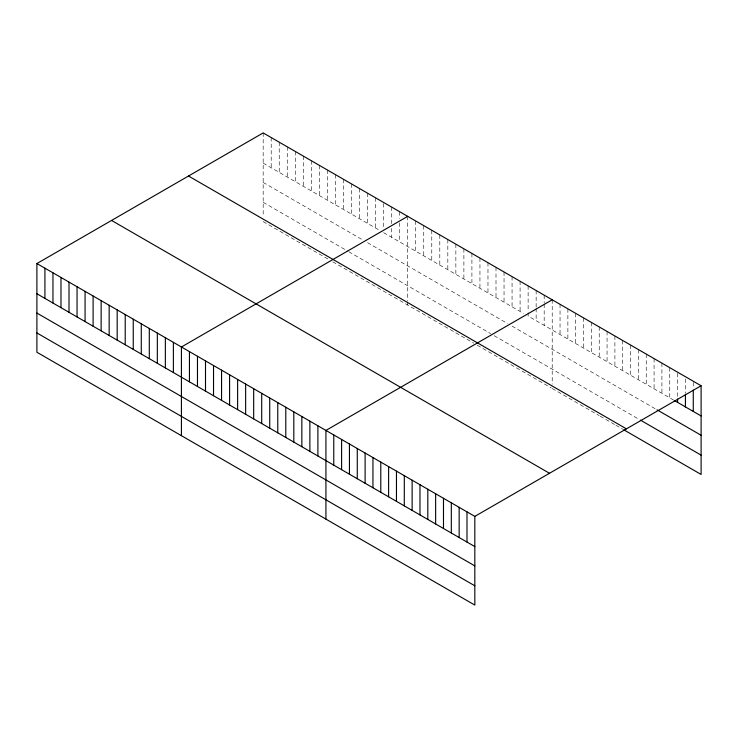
<?xml version="1.0" encoding="UTF-8"?>
<svg xmlns="http://www.w3.org/2000/svg" width="738" height="738" viewBox="0 0 738 738"><rect width="100%" height="100%" fill="white"/><g stroke="black" fill="none" stroke-linecap="round" stroke-linejoin="round"><path stroke-width="0.55" stroke-dasharray="3.69 2.77" d="M263.171 132.914L263.171 215.182M263.171 163.116L380.033 230.588M383.603 232.654L523.657 313.512M673.674 400.116L528.122 316.085L528.122 312.728M263.171 182.424L363.087 240.108M367.542 242.682L507.596 323.539M512.061 326.122L656.036 409.239M263.171 202.313L347.921 251.243M348.816 251.75L490.65 333.65M494.22 335.707L638.407 418.953M263.171 221.612L329.185 259.73M332.755 261.787L415.715 309.683M416.61 310.2L473.704 343.161M477.274 345.227L551.314 387.967M552.208 388.483L599.228 415.632M600.206 416.195L614.902 424.682M615.879 425.245L622.734 429.202M693.268 382.339L693.268 387.939M685.427 378.935L685.427 393.483M677.595 373.29L677.595 397.911M669.753 367.653L669.753 397.856M661.921 363.124L661.921 393.336M654.08 358.603L654.08 388.806M646.248 354.074L646.248 384.286M638.407 349.554L638.407 379.756M630.575 345.024L630.575 375.236M622.734 340.504L622.734 370.716M614.902 335.984L614.902 366.186M607.06 331.454L607.06 361.666M599.228 326.934L599.228 357.137M591.387 322.405L591.387 352.616M583.555 317.884L583.555 348.087M575.714 313.355L575.714 343.567M567.882 308.835L567.882 339.037M560.041 304.305L560.041 334.517M552.208 299.785L552.208 384.194M544.174 295.145L544.174 302.977M544.174 304.102L544.174 325.357M536.148 290.514L536.148 307.294M536.148 308.41L536.148 320.726M528.122 285.883L528.122 311.611M520.087 281.243L520.087 311.454M512.061 276.612L512.061 306.814M504.036 271.971L504.036 302.183M496.001 267.341L496.001 297.543M487.975 262.7L487.975 292.912M479.949 258.069L479.949 288.272M471.914 253.429L471.914 283.641M463.888 248.798L463.888 279.001M455.863 244.158L455.863 274.37M447.828 239.527L447.828 269.73M439.802 234.887L439.802 265.099M431.776 230.256L431.776 260.459M423.75 225.616L423.75 255.828M415.715 220.985L415.715 251.188M407.69 216.345L407.69 300.763M407.69 301.833L407.69 305.052M399.664 211.714L399.664 218.43M399.664 222.904L399.664 241.916M391.629 207.074L391.629 223.863M391.629 228.337L391.629 237.285M383.603 203.559L383.603 229.297M375.577 197.812L375.577 228.014M367.542 193.172L367.542 223.383M359.517 188.541L359.517 218.743M351.491 183.9L351.491 214.112M343.456 179.269L343.456 209.472M335.43 174.629L335.43 204.841M327.404 169.998L327.404 200.201M319.369 165.358L319.369 195.57M311.344 160.727L311.344 190.93M303.318 156.087L303.318 186.299M295.283 151.456L295.283 181.659M287.257 146.816L287.257 177.028M279.232 142.185L279.232 172.388M271.197 137.545L271.197 167.757"/><path stroke-width="1.11" d="M36.9 263.549L474.829 516.388L474.829 605.086L36.9 352.247L36.9 263.549L263.171 132.914L701.1 385.753L701.1 474.451L623.711 429.774M407.69 216.345L181.419 346.989L181.419 435.688M552.208 299.785L325.928 430.42L325.928 519.118M474.829 516.388L701.1 385.753M674.652 400.688L701.1 415.955M657.023 409.811L701.1 435.263M640.363 420.079L701.1 455.143M188.504 176.022L626.433 428.861M111.567 220.441L549.496 473.279M36.9 293.761L474.829 546.59M36.9 313.06L474.829 565.898M36.9 332.949L474.829 585.788M693.268 390.171L693.268 411.435M685.427 394.599L685.427 406.906M677.595 399.027L677.595 402.385M466.988 511.858L466.988 542.07M459.156 507.338L459.156 537.541M451.315 502.809L451.315 533.02M443.483 498.288L443.483 528.491M435.641 493.759L435.641 523.971M427.809 489.239L427.809 519.451M419.968 484.718L419.968 514.921M412.136 480.189L412.136 510.401M404.295 475.669L404.295 505.871M396.463 471.139L396.463 501.351M388.622 466.619L388.622 496.822M380.79 462.089L380.79 492.301M372.948 457.569L372.948 487.772M365.116 453.04L365.116 483.252M357.275 448.519L357.275 478.722M349.443 443.999L349.443 474.202M341.602 439.47L341.602 469.682M333.77 434.95L333.77 465.152M317.903 425.789L317.903 455.992M309.877 421.149L309.877 451.361M301.842 416.518L301.842 446.721M293.816 411.878L293.816 442.09M285.791 407.247L285.791 437.45M277.765 402.607L277.765 432.819M269.73 397.976L269.73 428.178M261.704 393.336L261.704 423.547M253.678 388.705L253.678 418.907M245.643 384.064L245.643 414.276M237.618 379.433L237.618 409.636M229.592 374.793L229.592 405.005M221.557 370.162L221.557 400.374M213.531 365.531L213.531 395.734M205.505 360.891L205.505 391.103M197.47 356.26L197.47 386.463M189.445 351.62L189.445 381.832M173.384 342.349L173.384 372.561M165.358 337.718L165.358 367.921M157.332 333.078L157.332 363.29M149.297 328.447L149.297 358.65M141.272 323.807L141.272 354.019M133.246 319.176L133.246 349.378M125.211 314.536L125.211 344.747M117.185 309.905L117.185 340.107M109.159 305.264L109.159 335.476M101.134 300.634L101.134 330.836M93.099 295.993L93.099 326.205M85.073 291.362L85.073 321.565M77.047 286.731L77.047 316.934M69.012 282.091L69.012 312.303M60.986 277.46L60.986 307.663M52.961 272.82L52.961 303.032M44.926 268.189L44.926 298.392"/></g></svg>
